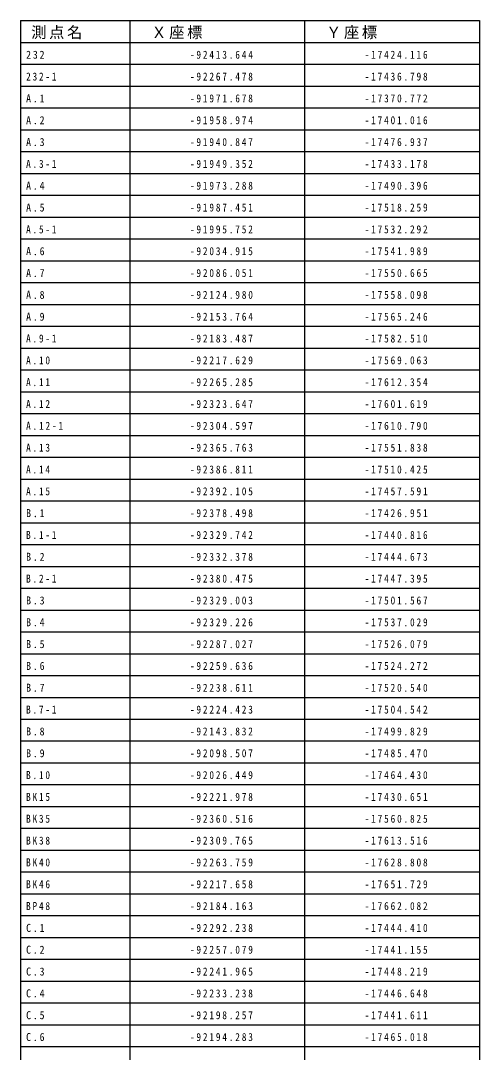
# Model space of a CAD drawing. Units: millimetres, scale not verified. Extents: x -200250 to 200250, y -256909 to 253091.
# Drawn here: x 92814 to 134814, y -106466 to -11938 of the extents above; entities that cross this region are included whole.
import ezdxf

# ---------------------------------------------------------------- set-up
doc = ezdxf.new("R2010")
doc.units = ezdxf.units.MM
doc.header["$LTSCALE"] = 1000
doc.layers.add('0-0_0', color=7, linetype='Continuous')
doc.styles.add('ＭＳ ゴシック', font='')
doc.styles.get('ＭＳ ゴシック').set_extended_font_data('MS Gothic')

msp = doc.modelspace()

# ---------------------------------------------------------------- linework, layer by layer
at = {"layer": '0-0_0'}
for p, q in [((92814, -11938), (134814, -11938)), ((92814, -11938), (92814, -241938)), ((102814, -11938), (102814, -241938)), ((118814, -11938), (118814, -241938)), ((134814, -11938), (134814, -241938)), ((92814, -13938), (134814, -13938)), ((92814, -15938), (134814, -15938)), ((92814, -17938), (134814, -17938)), ((92814, -19938), (134814, -19938)), ((92814, -21938), (134814, -21938)), ((92814, -23938), (134814, -23938)), ((92814, -25938), (134814, -25938)), ((92814, -27938), (134814, -27938)), ((92814, -29938), (134814, -29938)), ((92814, -31938), (134814, -31938)), ((92814, -33938), (134814, -33938)), ((92814, -35938), (134814, -35938)), ((92814, -37938), (134814, -37938)), ((92814, -39938), (134814, -39938)), ((92814, -41938), (134814, -41938)), ((92814, -43938), (134814, -43938)), ((92814, -45938), (134814, -45938)), ((92814, -47938), (134814, -47938)), ((92814, -49938), (134814, -49938)), ((92814, -51938), (134814, -51938)), ((92814, -53938), (134814, -53938)), ((92814, -55938), (134814, -55938)), ((92814, -57938), (134814, -57938)), ((92814, -59938), (134814, -59938)), ((92814, -61938), (134814, -61938)), ((92814, -63938), (134814, -63938)), ((92814, -65938), (134814, -65938)), ((92814, -67938), (134814, -67938)), ((92814, -69938), (134814, -69938)), ((92814, -71938), (134814, -71938)), ((92814, -73938), (134814, -73938)), ((92814, -75938), (134814, -75938)), ((92814, -77938), (134814, -77938)), ((92814, -79938), (134814, -79938)), ((92814, -81938), (134814, -81938)), ((92814, -83938), (134814, -83938)), ((92814, -85938), (134814, -85938)), ((92814, -87938), (134814, -87938)), ((92814, -89938), (134814, -89938)), ((92814, -91938), (134814, -91938)), ((92814, -93938), (134814, -93938)), ((92814, -95938), (134814, -95938)), ((92814, -97938), (134814, -97938)), ((92814, -99938), (134814, -99938)), ((92814, -101938), (134814, -101938)), ((92814, -103938), (134814, -103938)), ((92814, -105938), (134814, -105938))]:
    msp.add_line(p, q, dxfattribs=at)

# ---------------------------------------------------------------- texts
at = {"layer": '0-0_0', "attachment_point": 7, "style": 'ＭＳ ゴシック'}
for s, insert, char_height in [('\\T1.17;測点名', (93780, -13638), 1026), ('\\T1.17;Ｘ座標', (104781, -13638), 1026), ('\\T1.17;Ｙ座標', (120781, -13638), 1026), ('\\T1.38;\\W0.9;232', (93314, -15438), 733.1), ('\\T1.4;\\W0.85;-92413.644', (108314, -15438), 733.1), ('\\T1.4;\\W0.85;-17424.116', (124314, -15438), 733.1), ('\\T1.39;\\W0.85;232-1', (93314, -17438), 733.1), ('\\T1.4;\\W0.85;-92267.478', (108314, -17438), 733.1), ('\\T1.4;\\W0.85;-17436.798', (124314, -17438), 733.1), ('\\T1.38;\\W0.9;A.1', (93314, -19438), 733.1), ('\\T1.4;\\W0.85;-91971.678', (108314, -19438), 733.1), ('\\T1.4;\\W0.85;-17370.772', (124314, -19438), 733.1), ('\\T1.38;\\W0.9;A.2', (93314, -21438), 733.1), ('\\T1.4;\\W0.85;-91958.974', (108314, -21438), 733.1), ('\\T1.4;\\W0.85;-17401.016', (124314, -21438), 733.1), ('\\T1.38;\\W0.9;A.3', (93314, -23438), 733.1), ('\\T1.4;\\W0.85;-91940.847', (108314, -23438), 733.1), ('\\T1.4;\\W0.85;-17476.937', (124314, -23438), 733.1), ('\\T1.39;\\W0.85;A.3-1', (93314, -25438), 733.1), ('\\T1.4;\\W0.85;-91949.352', (108314, -25438), 733.1), ('\\T1.4;\\W0.85;-17433.178', (124314, -25438), 733.1), ('\\T1.38;\\W0.9;A.4', (93314, -27438), 733.1), ('\\T1.4;\\W0.85;-91973.288', (108314, -27438), 733.1), ('\\T1.4;\\W0.85;-17490.396', (124314, -27438), 733.1), ('\\T1.38;\\W0.9;A.5', (93314, -29438), 733.1), ('\\T1.4;\\W0.85;-91987.451', (108314, -29438), 733.1), ('\\T1.4;\\W0.85;-17518.259', (124314, -29438), 733.1), ('\\T1.39;\\W0.85;A.5-1', (93314, -31438), 733.1), ('\\T1.4;\\W0.85;-91995.752', (108314, -31438), 733.1), ('\\T1.4;\\W0.85;-17532.292', (124314, -31438), 733.1), ('\\T1.38;\\W0.9;A.6', (93314, -33438), 733.1), ('\\T1.4;\\W0.85;-92034.915', (108314, -33438), 733.1), ('\\T1.4;\\W0.85;-17541.989', (124314, -33438), 733.1), ('\\T1.38;\\W0.9;A.7', (93314, -35438), 733.1), ('\\T1.4;\\W0.85;-92086.051', (108314, -35438), 733.1), ('\\T1.4;\\W0.85;-17550.665', (124314, -35438), 733.1), ('\\T1.38;\\W0.9;A.8', (93314, -37438), 733.1), ('\\T1.4;\\W0.85;-92124.980', (108314, -37438), 733.1), ('\\T1.4;\\W0.85;-17558.098', (124314, -37438), 733.1), ('\\T1.38;\\W0.9;A.9', (93314, -39438), 733.1), ('\\T1.4;\\W0.85;-92153.764', (108314, -39438), 733.1), ('\\T1.4;\\W0.85;-17565.246', (124314, -39438), 733.1), ('\\T1.39;\\W0.85;A.9-1', (93314, -41438), 733.1), ('\\T1.4;\\W0.85;-92183.487', (108314, -41438), 733.1), ('\\T1.4;\\W0.85;-17582.510', (124314, -41438), 733.1), ('\\T1.39;\\W0.85;A.10', (93314, -43438), 733.1), ('\\T1.4;\\W0.85;-92217.629', (108314, -43438), 733.1), ('\\T1.4;\\W0.85;-17569.063', (124314, -43438), 733.1), ('\\T1.39;\\W0.85;A.11', (93314, -45438), 733.1), ('\\T1.4;\\W0.85;-92265.285', (108314, -45438), 733.1), ('\\T1.4;\\W0.85;-17612.354', (124314, -45438), 733.1), ('\\T1.39;\\W0.85;A.12', (93314, -47438), 733.1), ('\\T1.4;\\W0.85;-92323.647', (108314, -47438), 733.1), ('\\T1.4;\\W0.85;-17601.619', (124314, -47438), 733.1), ('\\T1.4;\\W0.85;A.12-1', (93314, -49438), 733.1), ('\\T1.4;\\W0.85;-92304.597', (108314, -49438), 733.1), ('\\T1.4;\\W0.85;-17610.790', (124314, -49438), 733.1), ('\\T1.39;\\W0.85;A.13', (93314, -51438), 733.1), ('\\T1.4;\\W0.85;-92365.763', (108314, -51438), 733.1), ('\\T1.4;\\W0.85;-17551.838', (124314, -51438), 733.1), ('\\T1.39;\\W0.85;A.14', (93314, -53438), 733.1), ('\\T1.4;\\W0.85;-92386.811', (108314, -53438), 733.1), ('\\T1.4;\\W0.85;-17510.425', (124314, -53438), 733.1), ('\\T1.39;\\W0.85;A.15', (93314, -55438), 733.1), ('\\T1.4;\\W0.85;-92392.105', (108314, -55438), 733.1), ('\\T1.4;\\W0.85;-17457.591', (124314, -55438), 733.1), ('\\T1.38;\\W0.9;B.1', (93314, -57438), 733.1), ('\\T1.4;\\W0.85;-92378.498', (108314, -57438), 733.1), ('\\T1.4;\\W0.85;-17426.951', (124314, -57438), 733.1), ('\\T1.39;\\W0.85;B.1-1', (93314, -59438), 733.1), ('\\T1.4;\\W0.85;-92329.742', (108314, -59438), 733.1), ('\\T1.4;\\W0.85;-17440.816', (124314, -59438), 733.1), ('\\T1.38;\\W0.9;B.2', (93314, -61438), 733.1), ('\\T1.4;\\W0.85;-92332.378', (108314, -61438), 733.1), ('\\T1.4;\\W0.85;-17444.673', (124314, -61438), 733.1), ('\\T1.39;\\W0.85;B.2-1', (93314, -63438), 733.1), ('\\T1.4;\\W0.85;-92380.475', (108314, -63438), 733.1), ('\\T1.4;\\W0.85;-17447.395', (124314, -63438), 733.1), ('\\T1.38;\\W0.9;B.3', (93314, -65438), 733.1), ('\\T1.4;\\W0.85;-92329.003', (108314, -65438), 733.1), ('\\T1.4;\\W0.85;-17501.567', (124314, -65438), 733.1), ('\\T1.38;\\W0.9;B.4', (93314, -67438), 733.1), ('\\T1.4;\\W0.85;-92329.226', (108314, -67438), 733.1), ('\\T1.4;\\W0.85;-17537.029', (124314, -67438), 733.1), ('\\T1.38;\\W0.9;B.5', (93314, -69438), 733.1), ('\\T1.4;\\W0.85;-92287.027', (108314, -69438), 733.1), ('\\T1.4;\\W0.85;-17526.079', (124314, -69438), 733.1), ('\\T1.38;\\W0.9;B.6', (93314, -71438), 733.1), ('\\T1.4;\\W0.85;-92259.636', (108314, -71438), 733.1), ('\\T1.4;\\W0.85;-17524.272', (124314, -71438), 733.1), ('\\T1.38;\\W0.9;B.7', (93314, -73438), 733.1), ('\\T1.4;\\W0.85;-92238.611', (108314, -73438), 733.1), ('\\T1.4;\\W0.85;-17520.540', (124314, -73438), 733.1), ('\\T1.39;\\W0.85;B.7-1', (93314, -75438), 733.1), ('\\T1.4;\\W0.85;-92224.423', (108314, -75438), 733.1), ('\\T1.4;\\W0.85;-17504.542', (124314, -75438), 733.1), ('\\T1.38;\\W0.9;B.8', (93314, -77438), 733.1), ('\\T1.4;\\W0.85;-92143.832', (108314, -77438), 733.1), ('\\T1.4;\\W0.85;-17499.829', (124314, -77438), 733.1), ('\\T1.38;\\W0.9;B.9', (93314, -79438), 733.1), ('\\T1.4;\\W0.85;-92098.507', (108314, -79438), 733.1), ('\\T1.4;\\W0.85;-17485.470', (124314, -79438), 733.1), ('\\T1.39;\\W0.85;B.10', (93314, -81438), 733.1), ('\\T1.4;\\W0.85;-92026.449', (108314, -81438), 733.1), ('\\T1.4;\\W0.85;-17464.430', (124314, -81438), 733.1), ('\\T1.39;\\W0.85;BK15', (93314, -83438), 733.1), ('\\T1.4;\\W0.85;-92221.978', (108314, -83438), 733.1), ('\\T1.4;\\W0.85;-17430.651', (124314, -83438), 733.1), ('\\T1.39;\\W0.85;BK35', (93314, -85438), 733.1), ('\\T1.4;\\W0.85;-92360.516', (108314, -85438), 733.1), ('\\T1.4;\\W0.85;-17560.825', (124314, -85438), 733.1), ('\\T1.39;\\W0.85;BK38', (93314, -87438), 733.1), ('\\T1.4;\\W0.85;-92309.765', (108314, -87438), 733.1), ('\\T1.4;\\W0.85;-17613.516', (124314, -87438), 733.1), ('\\T1.39;\\W0.85;BK40', (93314, -89438), 733.1), ('\\T1.4;\\W0.85;-92263.759', (108314, -89438), 733.1), ('\\T1.4;\\W0.85;-17628.808', (124314, -89438), 733.1), ('\\T1.39;\\W0.85;BK46', (93314, -91438), 733.1), ('\\T1.4;\\W0.85;-92217.658', (108314, -91438), 733.1), ('\\T1.4;\\W0.85;-17651.729', (124314, -91438), 733.1), ('\\T1.39;\\W0.85;BP48', (93314, -93438), 733.1), ('\\T1.4;\\W0.85;-92184.163', (108314, -93438), 733.1), ('\\T1.4;\\W0.85;-17662.082', (124314, -93438), 733.1), ('\\T1.38;\\W0.9;C.1', (93314, -95438), 733.1), ('\\T1.4;\\W0.85;-92292.238', (108314, -95438), 733.1), ('\\T1.4;\\W0.85;-17444.410', (124314, -95438), 733.1), ('\\T1.38;\\W0.9;C.2', (93314, -97438), 733.1), ('\\T1.4;\\W0.85;-92257.079', (108314, -97438), 733.1), ('\\T1.4;\\W0.85;-17441.155', (124314, -97438), 733.1), ('\\T1.38;\\W0.9;C.3', (93314, -99438), 733.1), ('\\T1.4;\\W0.85;-92241.965', (108314, -99438), 733.1), ('\\T1.4;\\W0.85;-17448.219', (124314, -99438), 733.1), ('\\T1.38;\\W0.9;C.4', (93314, -101438), 733.1), ('\\T1.4;\\W0.85;-92233.238', (108314, -101438), 733.1), ('\\T1.4;\\W0.85;-17446.648', (124314, -101438), 733.1), ('\\T1.38;\\W0.9;C.5', (93314, -103438), 733.1), ('\\T1.4;\\W0.85;-92198.257', (108314, -103438), 733.1), ('\\T1.4;\\W0.85;-17441.611', (124314, -103438), 733.1), ('\\T1.38;\\W0.9;C.6', (93314, -105438), 733.1), ('\\T1.4;\\W0.85;-92194.283', (108314, -105438), 733.1), ('\\T1.4;\\W0.85;-17465.018', (124314, -105438), 733.1)]:
    msp.add_mtext(s, dxfattribs=dict(at, insert=insert, char_height=char_height))

doc.saveas('drawing.dxf')
